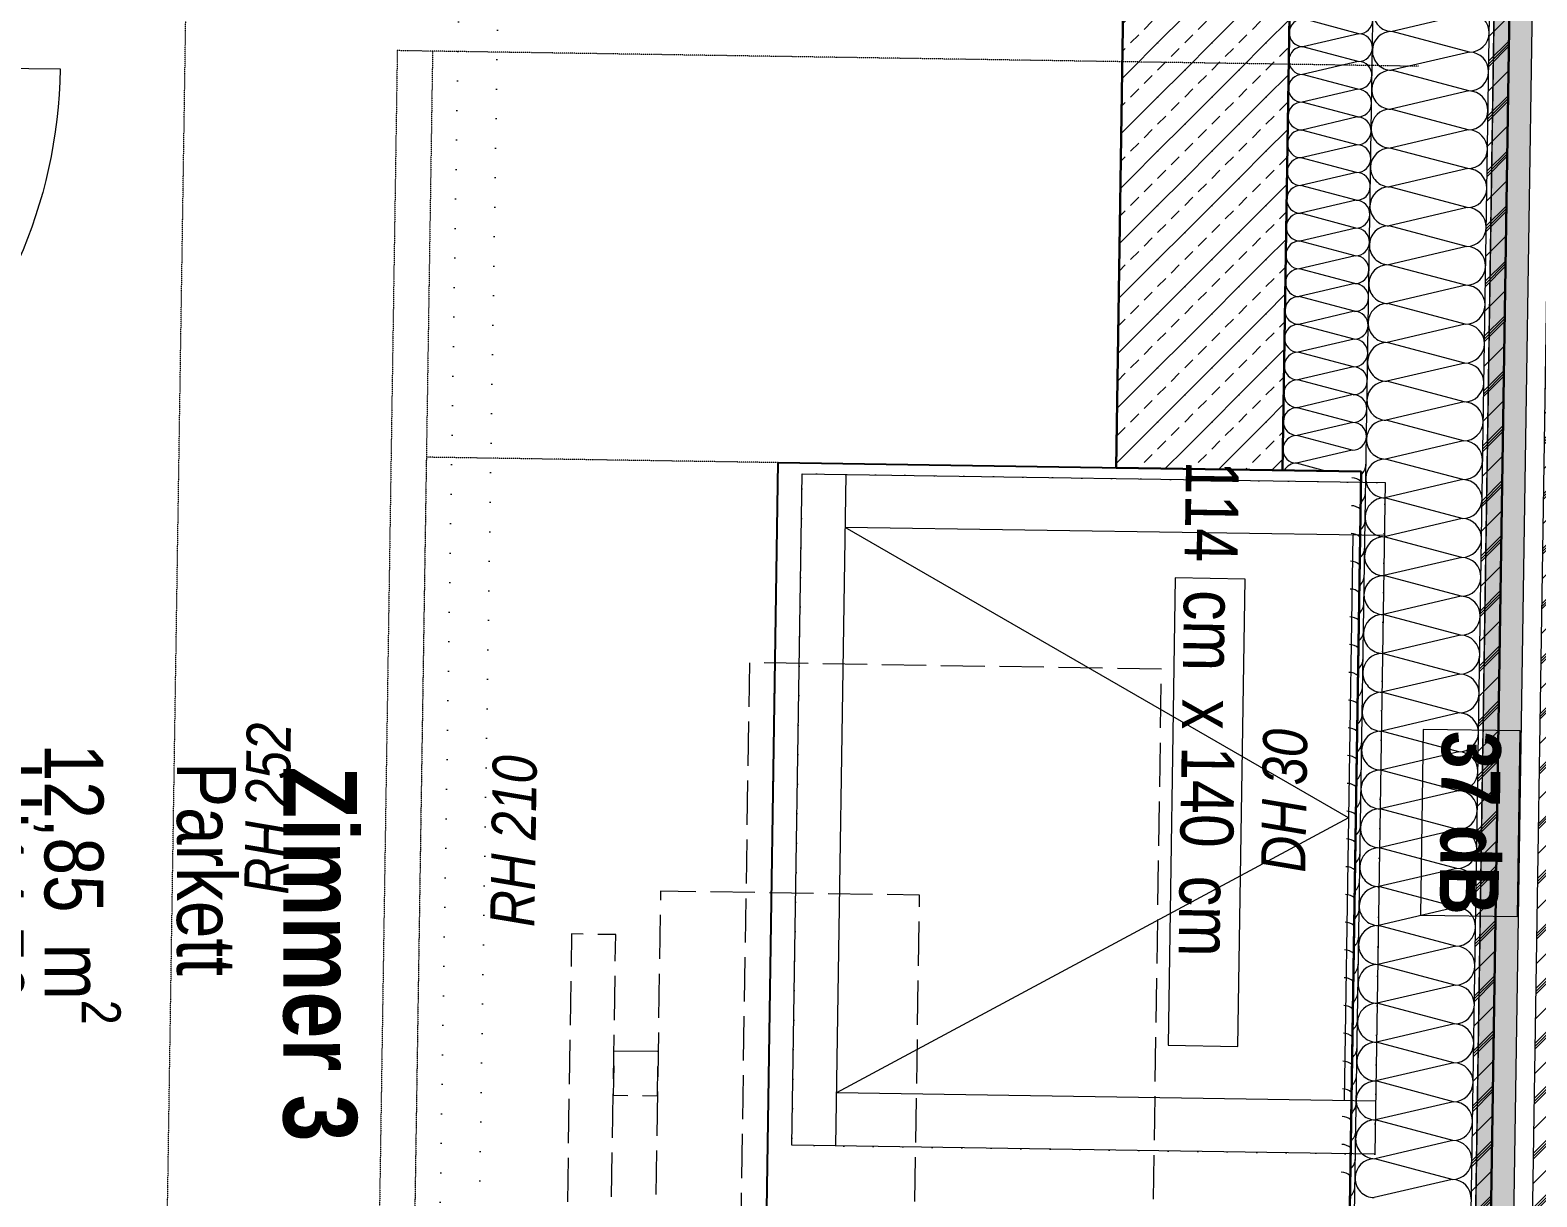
# Model space of a CAD drawing. Header units: metres. Extents: x -19025 to 34897, y -14024 to 26069.
# Drawn here: x -3271 to -712, y 5740 to 7720 of the extents above; entities that cross this region are included whole.
import ezdxf
from ezdxf.enums import TextEntityAlignment as Align

# ---------------------------------------------------------------- set-up
doc = ezdxf.new("R2010")
doc.units = ezdxf.units.M
doc.header["$MEASUREMENT"] = 0
for name, pattern in [('Punktlinie weit', [0.05, 0, -0.05]), ('Strichlinie eng', [0.1, 0.075, -0.025]), ('Strichlinie mittel', [0.15, 0.1, -0.05])]:
    doc.linetypes.add(name, pattern=pattern)
for name, color, linetype in [('130 Wand Innen', 7, 'Continuous'), ('220 Bodenaufbau', 7, 'Continuous'), ('310 Dachkonstruktion massiv', 7, 'Continuous'), ('330 Dachdeckung', 7, 'Continuous'), ('510 Moeblierung', 7, 'Continuous'), ('810 Raumstempel', 7, 'Continuous'), ('930 Beschriftung Allgemein', 7, 'Continuous'), ('936 Beschriftung PP', 7, 'Continuous'), ('936 Beschriftung PP Schallschutz', 7, 'Continuous'), ('938 Beschriftung Statik', 7, 'Continuous')]:
    doc.layers.add(name, color=color, linetype=linetype)
doc.styles.add('ERSTELLTER_STIL_1', font='ARIALN.TTF')
doc.styles.add('ERSTELLTER_STIL_2', font='ARIALNB.TTF')
doc.styles.add('ERSTELLTER_STIL_6', font='ARIALNI.TTF')
pattern_1 = [(314.1212, (0, 0), (0.03589343, 0.03480893), [0.05, 0]), (44.1212, (0, 0), (-0.03480893, 0.03589343), [0.05, 0])]
pattern_2 = [(225, (-0.0023, 0.0023), (-0.04596194, 0.04596194), []), (225, (0, 0), (-0.04596194, 0.04596194), []), (225, (0.0023, -0.0023), (-0.04596194, 0.04596194), []), (225, (-0.068943, -0.02298), (-0.02298097, 0.02298097), [])]

# ---------------------------------------------------------------- blocks, each defined once
blk = doc.blocks.new('Decke_1_1', base_point=(-12.5417, 13.2338))
at = {"layer": '220 Bodenaufbau', "color": 7, "linetype": 'Continuous', "lineweight": 13, "flags": 128}
blk.add_lwpolyline([(-12.482, 21.772), (-12.74, 17.1693), (-10.4444, 17.0406), (-10.6591, 13.2049), (-12.5417, 13.2338), (-12.638, 6.9481), (-12.5214, 6.9463), (-12.5836, 2.8868), (-8.4848, 2.8239), (-8.5307, -0.1696), (-2.6045, -0.1696), (-2.5423, 3.8838), (-1.8278, 3.873), (-1.7618, 8.1713), (-2.5953, 8.1841), (-2.4657, 16.6303), (-2.3698, 16.6251), (-2.1874, 19.881)], dxfattribs=at)
blk = doc.blocks.new('Büroarbeitsplatz 27[45]_1', base_point=(-3.1219, 9.5391))
at = {"layer": '510 Moeblierung', "color": 253, "linetype": 'Strichlinie eng', "lineweight": 9, "true_color": 0x9f9f9f, "flags": 128}
for points in [[(-3.1219, 9.5391), (-3.1005, 10.9389), (-3.8004, 10.9497), (-3.8219, 9.5498)], [(-3.5209, 9.9353), (-3.5114, 10.5552), (-3.9513, 10.5619), (-3.9609, 9.942)], [(-4.1097, 10.0193), (-4.0347, 10.0182), (-4.0275, 10.4881), (-4.1025, 10.4893)], [(-3.9555, 10.2895), (-4.0305, 10.2906), (-4.0317, 10.2156), (-3.9567, 10.2145)]]:
    blk.add_lwpolyline(points, close=True, dxfattribs=at)
blk = doc.blocks.new('Zimmer 3_029_31_1', base_point=(-4.8166, 10.4906))
at = {"layer": '810 Raumstempel', "color": 7, "lineweight": 13, "char_height": 0.1, "attachment_point": 1, "rotation": 270, "style": 'ERSTELLTER_STIL_1'}
for s, insert in [('\\A1;{\\pql;\\pt0,0.05;\\fArial Narrow|b0|i0|c0|p0;\\W1.000000;12,85\\fArial Narrow|b0|i0|c0|p0;\\W1.000000;\\A1{\\H.66x;\\S^  ;}\\fArial Narrow|b0|i0|c0|p0;\\W1.000000; m\\fArial Narrow|b0|i0|c0|p0;\\W1.000000;\\A1{\\H.66x;\\S2^  ;}}', (-4.8681, 10.8123)), ('\\A1;{\\pql;\\pt0,0.05;\\fArial Narrow|b0|i0|c0|p0;\\W1.000000;14,56\\fArial Narrow|b0|i0|c0|p0;\\W1.000000;\\A1{\\H.66x;\\S^  ;}\\fArial Narrow|b0|i0|c0|p0;\\W1.000000; m\\fArial Narrow|b0|i0|c0|p0;\\W1.000000;\\A1{\\H.66x;\\S^  ;}}', (-5.0328, 10.6643))]:
    blk.add_mtext(s, dxfattribs=dict(at, insert=insert))
at = {"layer": '810 Raumstempel', "color": 7, "lineweight": 13}
for tag, height, style, p in [('DUMMY_892', 0.1, 'ERSTELLTER_STIL_1', (-4.8372, 10.8123)), ('DUMMY_891', 0.1, 'ERSTELLTER_STIL_1', (-4.6725, 10.8123)), ('perimeterCode', 0.1, 'ERSTELLTER_STIL_1', (-5.0019, 10.781)), ('stFloorCovering', 0.1, 'ERSTELLTER_STIL_1', (-4.6725, 10.781)), ('ROOM_NAME', 0.125, 'ERSTELLTER_STIL_2', (-4.4666, 10.7736)), ('DUMMY_890', 0.125, 'ERSTELLTER_STIL_2', (-4.4666, 10.1689))]:
    blk.add_attdef(tag, text='', height=height, rotation=270, dxfattribs=dict(at, style=style)).set_placement(p, align=Align.TOP_LEFT)
blk = doc.blocks.new('Wand_47_1', base_point=(-2.4462, 17.9045))
at = {"layer": '130 Wand Innen', "linetype": 'Continuous', "lineweight": 13, "true_color": 0xa7a7a7}
h = blk.add_hatch(dxfattribs=at)
h.set_pattern_fill('GIPSKARTONWAND_0001', color=253, style=0, pattern_type=2)
h.set_pattern_definition([(314.1214, (0, 0), (0.03589331, 0.03480906), [0.05, 0]), (44.1214, (0, 0), (-0.03480906, 0.03589331), [0.05, 0])])
h.paths.add_polyline_path([(-2.4638, 16.7559), (-2.5934, 8.3041), (-2.5285, 8.3031), (-2.3988, 16.7549)])
at = {"layer": '130 Wand Innen', "color": 7, "linetype": 'Continuous', "lineweight": 13, "flags": 128}
for points in [[(-2.4638, 16.7559), (-2.5934, 8.3041)], [(-2.5285, 8.3031), (-2.3988, 16.7549)]]:
    blk.add_lwpolyline(points, dxfattribs=at)
blk = doc.blocks.new('Zargentür 1-Fl 27_17')
at = {"layer": '130 Wand Innen', "color": 7, "linetype": 'Continuous', "lineweight": 13}
for p, q in [((0.42, 0.015), (0.42, 0.855)), ((-0.42, 0.01), (-0.49, 0.01)), ((-0.49, 0.01), (-0.49, 0)), ((-0.49, 0), (-0.44, 0)), ((-0.44, 0), (-0.44, -0.105)), ((-0.44, 0), (-0.44, -0.105)), ((-0.44, 0), (-0.44, -0.105)), ((-0.42, 0.015), (-0.42, -0.025)), ((0.42, 0.015), (-0.42, 0.015)), ((-0.42, -0.025), (-0.42, 0.01)), ((0.42, -0.025), (0.42, 0.015)), ((0.42, -0.025), (0.42, 0.01)), ((0.42, 0.01), (0.49, 0.01)), ((0.49, 0), (0.44, 0)), ((0.44, 0), (0.44, -0.105)), ((0.44, 0), (0.44, -0.105)), ((0.44, 0), (0.44, -0.105)), ((0.49, 0.01), (0.49, 0)), ((-0.4, -0.025), (-0.42, -0.025)), ((-0.42, -0.025), (0.42, -0.025)), ((-0.4, -0.105), (-0.4, -0.025)), ((0.4, -0.105), (0.4, -0.025)), ((0.4, -0.025), (0.42, -0.025)), ((-0.44, -0.105), (-0.49, -0.105)), ((-0.49, -0.105), (-0.49, -0.115)), ((-0.49, -0.115), (-0.42, -0.115)), ((-0.42, -0.115), (-0.42, -0.105)), ((-0.42, -0.105), (-0.4, -0.105)), ((0.42, -0.105), (0.4, -0.105)), ((0.42, -0.115), (0.42, -0.105)), ((0.49, -0.115), (0.42, -0.115)), ((0.44, -0.105), (0.49, -0.105)), ((0.49, -0.105), (0.49, -0.115))]:
    blk.add_line(p, q, dxfattribs=at)
blk.add_arc((0.42, 0.015), 0.84, 90, 180, dxfattribs=at)
blk = doc.blocks.new('T Marker 21_19')
at = {"layer": '130 Wand Innen', "color": 7, "linetype": 'Continuous', "lineweight": 13}
blk.add_line((0, 0.35), (0, -0.255), dxfattribs=at)
at = {"layer": '130 Wand Innen', "color": 7, "lineweight": 13, "style": 'ERSTELLTER_STIL_1'}
for tag, p in [('gs_width_select_pref_50_0', (-0.0029, 0.123)), ('gs_width_select_pref_50_1', (0.13, 0.123))]:
    blk.add_attdef(tag, text='', height=0.075, rotation=90, dxfattribs=at).set_placement(p, align=Align.BOTTOM_LEFT)
blk = doc.blocks.new('Zargentür 1-Fl 27_18')
at = {"layer": '130 Wand Innen', "color": 7, "linetype": 'Continuous', "lineweight": 13}
for p, q in [((0.42, 0.015), (0.42, 0.855)), ((-0.42, 0.01), (-0.49, 0.01)), ((-0.49, 0.01), (-0.49, 0)), ((-0.49, 0), (-0.44, 0)), ((-0.44, 0), (-0.44, -0.105)), ((-0.44, -0.105), (-0.44, 0)), ((-0.44, -0.105), (-0.44, 0)), ((-0.42, 0.015), (-0.42, -0.025)), ((0.42, 0.015), (-0.42, 0.015)), ((-0.42, -0.025), (-0.42, 0.01)), ((0.42, -0.025), (0.42, 0.015)), ((0.42, -0.025), (0.42, 0.01)), ((0.42, 0.01), (0.49, 0.01)), ((0.49, 0), (0.44, 0)), ((0.44, 0), (0.44, -0.105)), ((0.44, -0.105), (0.44, 0)), ((0.44, -0.105), (0.44, 0)), ((0.49, 0.01), (0.49, 0)), ((-0.4, -0.025), (-0.42, -0.025)), ((-0.42, -0.025), (0.42, -0.025)), ((-0.4, -0.105), (-0.4, -0.025)), ((0.4, -0.105), (0.4, -0.025)), ((0.4, -0.025), (0.42, -0.025)), ((-0.44, -0.105), (-0.49, -0.105)), ((-0.49, -0.105), (-0.49, -0.115)), ((-0.49, -0.115), (-0.42, -0.115)), ((-0.42, -0.115), (-0.42, -0.105)), ((-0.42, -0.105), (-0.4, -0.105)), ((0.42, -0.105), (0.4, -0.105)), ((0.42, -0.115), (0.42, -0.105)), ((0.49, -0.115), (0.42, -0.115)), ((0.44, -0.105), (0.49, -0.105)), ((0.49, -0.105), (0.49, -0.115))]:
    blk.add_line(p, q, dxfattribs=at)
blk.add_arc((0.42, 0.015), 0.84, 90, 180, dxfattribs=at)
blk = doc.blocks.new('T Marker 21_21')
at = {"layer": '130 Wand Innen', "color": 7, "linetype": 'Continuous', "lineweight": 13}
blk.add_line((0, 0.35), (0, -0.255), dxfattribs=at)
at = {"layer": '130 Wand Innen', "color": 7, "lineweight": 13, "style": 'ERSTELLTER_STIL_1'}
for tag, p in [('gs_width_select_pref_50_0', (-0.0029, 0.123)), ('gs_width_select_pref_50_1', (0.13, 0.123))]:
    blk.add_attdef(tag, text='', height=0.075, rotation=90, dxfattribs=at).set_placement(p, align=Align.BOTTOM_LEFT)
blk = doc.blocks.new('Wand_137_1', base_point=(-5.7796, 14.9763))
at = {"layer": '130 Wand Innen', "linetype": 'Continuous', "lineweight": 13, "true_color": 0xa7a7a7}
h = blk.add_hatch(dxfattribs=at)
h.set_pattern_fill('GIPSKARTONWAND_0001', color=253, style=0, pattern_type=2)
h.set_pattern_definition(pattern_1)
h.paths.add_polyline_path([(-5.8856, 14.9171), (-5.8872, 14.8097), (-5.7822, 14.8081), (-5.7806, 14.9113)])
h = blk.add_hatch(dxfattribs=at)
h.set_pattern_fill('GIPSKARTONWAND_0001', color=253, style=0, pattern_type=2)
h.set_pattern_definition(pattern_1)
h.paths.add_polyline_path([(-5.9304, 11.9922), (-5.8254, 11.9906), (-5.7957, 13.9282), (-5.9007, 13.9298)])
h = blk.add_hatch(dxfattribs=at)
h.set_pattern_fill('GIPSKARTONWAND_0001', color=253, style=0, pattern_type=2)
h.set_pattern_definition(pattern_1)
h.paths.add_polyline_path([(-5.9487, 10.8003), (-5.8437, 10.7987), (-5.8389, 11.1107), (-5.9439, 11.1124)])
at = {"layer": '130 Wand Innen', "color": 7, "linetype": 'Continuous', "lineweight": 13}
for p, q in [((-5.8872, 14.8097), (-5.7822, 14.8081)), ((-5.9007, 13.9298), (-5.7957, 13.9282)), ((-5.8254, 11.9906), (-5.9304, 11.9922)), ((-5.8389, 11.1107), (-5.9439, 11.1124))]:
    blk.add_line(p, q, dxfattribs=at)
at = {"layer": '130 Wand Innen', "color": 7, "linetype": 'Continuous', "lineweight": 13, "flags": 128}
for points in [[(-5.8856, 14.9171), (-5.8872, 14.8097)], [(-5.7822, 14.8081), (-5.7806, 14.9113)], [(-5.9007, 13.9298), (-5.9304, 11.9922)], [(-5.8254, 11.9906), (-5.7957, 13.9282)], [(-5.9439, 11.1124), (-5.9487, 10.8003)], [(-5.8437, 10.7987), (-5.8389, 11.1107)], [(-5.9487, 10.8003), (-5.8437, 10.7987)]]:
    blk.add_lwpolyline(points, dxfattribs=at)
at = {"layer": '130 Wand Innen', "color": 7, "linetype": 'Continuous', "lineweight": 13, "xscale": -1, "rotation": 269.1212168320581}
for name, p in [('Zargentür 1-Fl 27_18', (-5.789, 14.3681)), ('Zargentür 1-Fl 27_17', (-5.8322, 11.5507))]:
    blk.add_blockref(name, p, dxfattribs=at)
at = {"layer": '130 Wand Innen', "color": 7, "lineweight": 13}
ref = blk.add_blockref('T Marker 21_21', (-5.789, 14.3681), dxfattribs=dict(at, rotation=269.1212168320581))
ref.add_attrib('gs_width_select_pref_50', 'DL80', dxfattribs={"color": 7, "lineweight": 13, "height": 0.075, "rotation": 359.1212, "style": 'ERSTELLTER_STIL_1'}).set_placement((-5.6889, 14.3925), align=Align.BOTTOM_LEFT)
ref.add_attrib('gs_width_select_pref_50_1', 'DL210', dxfattribs={"color": 7, "lineweight": 13, "height": 0.075, "rotation": 359.1212, "style": 'ERSTELLTER_STIL_1'}).set_placement((-5.691, 14.2596), align=Align.BOTTOM_LEFT)
ref = blk.add_blockref('T Marker 21_19', (-5.8322, 11.5507), dxfattribs=dict(at, rotation=269.1212168320581))
ref.add_attrib('gs_width_select_pref_50', 'DL80', dxfattribs={"color": 7, "lineweight": 13, "height": 0.075, "rotation": 359.1212, "style": 'ERSTELLTER_STIL_1'}).set_placement((-5.7322, 11.5751), align=Align.BOTTOM_LEFT)
ref.add_attrib('gs_width_select_pref_50_1', 'DL210', dxfattribs={"color": 7, "lineweight": 13, "height": 0.075, "rotation": 359.1212, "style": 'ERSTELLTER_STIL_1'}).set_placement((-5.7342, 11.4421), align=Align.BOTTOM_LEFT)
blk = doc.blocks.new('*X581')
at = {"layer": '310 Dachkonstruktion massiv', "color": 7, "linetype": 'Continuous', "lineweight": 13}
for p, q in [((-2.5766, 12.0523), (-2.7091, 12.0214)), ((-2.5776, 11.9863), (-2.7091, 12.0214)), ((-2.5776, 11.9863), (-2.7101, 11.9554)), ((-2.5787, 11.9203), (-2.7101, 11.9554)), ((-2.5787, 11.9203), (-2.7111, 11.8894)), ((-2.5797, 11.8544), (-2.7111, 11.8894)), ((-2.5797, 11.8544), (-2.7122, 11.8234)), ((-2.5807, 11.7884), (-2.7122, 11.8234)), ((-2.5807, 11.7884), (-2.7132, 11.7574)), ((-2.5817, 11.7224), (-2.7132, 11.7574)), ((-2.5817, 11.7224), (-2.7142, 11.6914)), ((-2.5827, 11.6564), (-2.7142, 11.6914)), ((-2.5827, 11.6564), (-2.7152, 11.6254)), ((-2.5837, 11.5904), (-2.7152, 11.6254)), ((-2.5837, 11.5904), (-2.7162, 11.5594)), ((-2.5847, 11.5244), (-2.7162, 11.5594)), ((-2.5847, 11.5244), (-2.7172, 11.4934)), ((-2.5857, 11.4584), (-2.7172, 11.4934)), ((-2.5857, 11.4584), (-2.7182, 11.4275)), ((-2.5868, 11.3924), (-2.7182, 11.4275)), ((-2.5868, 11.3924), (-2.7192, 11.3615)), ((-2.5878, 11.3264), (-2.7192, 11.3615)), ((-2.5878, 11.3264), (-2.7203, 11.2955)), ((-2.5888, 11.2605), (-2.7203, 11.2955)), ((-2.5888, 11.2605), (-2.7213, 11.2295)), ((-2.5898, 11.1945), (-2.7213, 11.2295)), ((-2.5898, 11.1945), (-2.7223, 11.1635)), ((-2.5908, 11.1285), (-2.7223, 11.1635)), ((-2.5908, 11.1285), (-2.7233, 11.0975)), ((-2.5918, 11.0625), (-2.7233, 11.0975)), ((-2.5918, 11.0625), (-2.7243, 11.0315)), ((-2.5928, 10.9965), (-2.7243, 11.0315)), ((-2.5928, 10.9965), (-2.7253, 10.9655)), ((-2.5938, 10.9305), (-2.7253, 10.9655)), ((-2.5938, 10.9305), (-2.7263, 10.8995)), ((-2.5949, 10.8645), (-2.7263, 10.8995)), ((-2.5949, 10.8645), (-2.7273, 10.8336)), ((-2.5959, 10.7985), (-2.7273, 10.8336)), ((-2.5959, 10.7985), (-2.7284, 10.7676)), ((-2.5969, 10.7325), (-2.7284, 10.7676)), ((-2.5969, 10.7325), (-2.7294, 10.7016)), ((-2.5979, 10.6666), (-2.7294, 10.7016)), ((-2.5979, 10.6666), (-2.7304, 10.6356)), ((-2.5989, 10.6006), (-2.7304, 10.6356)), ((-2.5989, 10.6006), (-2.7314, 10.5696)), ((-2.5999, 10.5346), (-2.7314, 10.5696)), ((-2.5999, 10.5346), (-2.7324, 10.5036)), ((-2.6009, 10.4686), (-2.7324, 10.5036)), ((-2.6009, 10.4686), (-2.7334, 10.4376)), ((-2.6019, 10.4026), (-2.7334, 10.4376)), ((-2.6019, 10.4026), (-2.7344, 10.3716)), ((-2.603, 10.3366), (-2.7344, 10.3716)), ((-2.603, 10.3366), (-2.7354, 10.3056)), ((-2.604, 10.2706), (-2.7354, 10.3056)), ((-2.604, 10.2706), (-2.7364, 10.2397)), ((-2.605, 10.2046), (-2.7364, 10.2397)), ((-2.605, 10.2046), (-2.7375, 10.1737)), ((-2.606, 10.1386), (-2.7375, 10.1737)), ((-2.606, 10.1386), (-2.7385, 10.1077)), ((-2.607, 10.0727), (-2.7385, 10.1077)), ((-2.607, 10.0727), (-2.7395, 10.0417))]:
    blk.add_line(p, q, dxfattribs=at)
for centre, start, end in [((-2.7086, 12.0543), 179.1212, 269.1212), ((-2.5771, 12.0193), 359.1212, 89.1212), ((-2.7096, 11.9884), 89.1212, 179.1212), ((-2.5771, 12.0193), 269.1212, 359.1212), ((-2.7096, 11.9884), 179.1212, 269.1212), ((-2.5782, 11.9533), 359.1212, 89.1212), ((-2.7106, 11.9224), 89.1212, 179.1212), ((-2.5782, 11.9533), 269.1212, 359.1212), ((-2.7106, 11.9224), 179.1212, 269.1212), ((-2.5792, 11.8874), 359.1212, 89.1212), ((-2.7116, 11.8564), 89.1212, 179.1212), ((-2.5792, 11.8874), 269.1212, 359.1212), ((-2.7116, 11.8564), 179.1212, 269.1212), ((-2.5802, 11.8214), 359.1212, 89.1212), ((-2.7127, 11.7904), 89.1212, 179.1212), ((-2.5802, 11.8214), 269.1212, 359.1212), ((-2.7127, 11.7904), 179.1212, 269.1212), ((-2.5812, 11.7554), 359.1212, 89.1212), ((-2.7137, 11.7244), 89.1212, 179.1212), ((-2.5812, 11.7554), 269.1212, 359.1212), ((-2.7137, 11.7244), 179.1212, 269.1212), ((-2.5822, 11.6894), 359.1212, 89.1212), ((-2.7147, 11.6584), 89.1212, 179.1212), ((-2.5822, 11.6894), 269.1212, 359.1212), ((-2.7147, 11.6584), 179.1212, 269.1212), ((-2.5832, 11.6234), 359.1212, 89.1212), ((-2.7157, 11.5924), 89.1212, 179.1212), ((-2.5832, 11.6234), 269.1212, 359.1212), ((-2.7157, 11.5924), 179.1212, 269.1212), ((-2.5842, 11.5574), 359.1212, 89.1212), ((-2.7167, 11.5264), 89.1212, 179.1212), ((-2.5842, 11.5574), 269.1212, 359.1212), ((-2.7167, 11.5264), 179.1212, 269.1212), ((-2.5852, 11.4914), 359.1212, 89.1212), ((-2.7177, 11.4604), 89.1212, 179.1212), ((-2.5852, 11.4914), 269.1212, 359.1212), ((-2.7177, 11.4604), 179.1212, 269.1212), ((-2.5863, 11.4254), 359.1212, 89.1212), ((-2.7187, 11.3945), 89.1212, 179.1212), ((-2.5863, 11.4254), 269.1212, 359.1212), ((-2.7187, 11.3945), 179.1212, 269.1212), ((-2.5873, 11.3594), 359.1212, 89.1212), ((-2.7197, 11.3285), 89.1212, 179.1212), ((-2.5873, 11.3594), 269.1212, 359.1212), ((-2.7197, 11.3285), 179.1212, 269.1212), ((-2.5883, 11.2935), 359.1212, 89.1212), ((-2.7208, 11.2625), 89.1212, 179.1212), ((-2.5883, 11.2935), 269.1212, 359.1212), ((-2.7208, 11.2625), 179.1212, 269.1212), ((-2.5893, 11.2275), 359.1212, 89.1212), ((-2.7218, 11.1965), 89.1212, 179.1212), ((-2.5893, 11.2275), 269.1212, 359.1212), ((-2.7218, 11.1965), 179.1212, 269.1212), ((-2.5903, 11.1615), 359.1212, 89.1212), ((-2.7228, 11.1305), 89.1212, 179.1212), ((-2.5903, 11.1615), 269.1212, 359.1212), ((-2.7228, 11.1305), 179.1212, 269.1212), ((-2.5913, 11.0955), 359.1212, 89.1212), ((-2.7238, 11.0645), 89.1212, 179.1212), ((-2.5913, 11.0955), 269.1212, 359.1212), ((-2.7238, 11.0645), 179.1212, 269.1212), ((-2.5923, 11.0295), 359.1212, 89.1212), ((-2.7248, 10.9985), 89.1212, 179.1212), ((-2.5923, 11.0295), 269.1212, 359.1212), ((-2.7248, 10.9985), 179.1212, 269.1212), ((-2.5933, 10.9635), 359.1212, 89.1212), ((-2.7258, 10.9325), 89.1212, 179.1212), ((-2.5933, 10.9635), 269.1212, 359.1212), ((-2.7258, 10.9325), 179.1212, 269.1212), ((-2.5943, 10.8975), 359.1212, 89.1212), ((-2.7268, 10.8665), 89.1212, 179.1212), ((-2.5943, 10.8975), 269.1212, 359.1212), ((-2.7268, 10.8665), 179.1212, 269.1212), ((-2.5954, 10.8315), 359.1212, 89.1212), ((-2.7278, 10.8006), 89.1212, 179.1212), ((-2.5954, 10.8315), 269.1212, 359.1212), ((-2.7278, 10.8006), 179.1212, 269.1212), ((-2.5964, 10.7655), 359.1212, 89.1212), ((-2.7289, 10.7346), 89.1212, 179.1212), ((-2.5964, 10.7655), 269.1212, 359.1212), ((-2.7289, 10.7346), 179.1212, 269.1212), ((-2.5974, 10.6996), 359.1212, 89.1212), ((-2.7299, 10.6686), 89.1212, 179.1212), ((-2.5974, 10.6996), 269.1212, 359.1212), ((-2.7299, 10.6686), 179.1212, 269.1212), ((-2.5984, 10.6336), 359.1212, 89.1212), ((-2.7309, 10.6026), 89.1212, 179.1212), ((-2.5984, 10.6336), 269.1212, 359.1212), ((-2.7309, 10.6026), 179.1212, 269.1212), ((-2.5994, 10.5676), 359.1212, 89.1212), ((-2.7319, 10.5366), 89.1212, 179.1212), ((-2.5994, 10.5676), 269.1212, 359.1212), ((-2.7319, 10.5366), 179.1212, 269.1212), ((-2.6004, 10.5016), 359.1212, 89.1212), ((-2.7329, 10.4706), 89.1212, 179.1212), ((-2.6004, 10.5016), 269.1212, 359.1212), ((-2.7329, 10.4706), 179.1212, 269.1212), ((-2.6014, 10.4356), 359.1212, 89.1212), ((-2.7339, 10.4046), 89.1212, 179.1212), ((-2.6014, 10.4356), 269.1212, 359.1212), ((-2.7339, 10.4046), 179.1212, 269.1212), ((-2.6024, 10.3696), 359.1212, 89.1212), ((-2.7349, 10.3386), 89.1212, 179.1212), ((-2.6024, 10.3696), 269.1212, 359.1212), ((-2.7349, 10.3386), 179.1212, 269.1212), ((-2.6035, 10.3036), 359.1212, 89.1212), ((-2.7359, 10.2726), 89.1212, 179.1212), ((-2.6035, 10.3036), 269.1212, 359.1212), ((-2.7359, 10.2726), 179.1212, 269.1212), ((-2.6045, 10.2376), 359.1212, 89.1212), ((-2.737, 10.2067), 89.1212, 179.1212), ((-2.6045, 10.2376), 269.1212, 359.1212), ((-2.737, 10.2067), 179.1212, 269.1212), ((-2.6055, 10.1716), 359.1212, 89.1212), ((-2.738, 10.1407), 89.1212, 179.1212), ((-2.6055, 10.1716), 269.1212, 359.1212), ((-2.738, 10.1407), 179.1212, 269.1212), ((-2.6065, 10.1057), 359.1212, 89.1212), ((-2.739, 10.0747), 89.1212, 179.1212), ((-2.6065, 10.1057), 269.1212, 359.1212), ((-2.739, 10.0747), 179.1212, 269.1212), ((-2.6075, 10.0397), 359.1212, 89.1212)]:
    blk.add_arc(centre, 0.033, start, end, dxfattribs=at)
blk = doc.blocks.new('*X582')
at = {"layer": '310 Dachkonstruktion massiv', "color": 7, "linetype": 'Continuous', "lineweight": 13}
for p, q in [((-2.7658, 12.0175), (-2.8597, 12.0425)), ((-2.7658, 12.0175), (-2.8604, 11.9954)), ((-2.7665, 11.9704), (-2.8604, 11.9954)), ((-2.7665, 11.9704), (-2.8611, 11.9483)), ((-2.7672, 11.9232), (-2.8611, 11.9483)), ((-2.7672, 11.9232), (-2.8618, 11.9011)), ((-2.7679, 11.8761), (-2.8618, 11.9011)), ((-2.7679, 11.8761), (-2.8626, 11.854)), ((-2.7686, 11.829), (-2.8626, 11.854)), ((-2.7686, 11.829), (-2.8633, 11.8068)), ((-2.7694, 11.7818), (-2.8633, 11.8068)), ((-2.7694, 11.7818), (-2.864, 11.7597)), ((-2.7701, 11.7347), (-2.864, 11.7597)), ((-2.7701, 11.7347), (-2.8647, 11.7126)), ((-2.7708, 11.6876), (-2.8647, 11.7126)), ((-2.7708, 11.6876), (-2.8654, 11.6654)), ((-2.7715, 11.6404), (-2.8654, 11.6654)), ((-2.7715, 11.6404), (-2.8662, 11.6183)), ((-2.7723, 11.5933), (-2.8662, 11.6183)), ((-2.7723, 11.5933), (-2.8669, 11.5712)), ((-2.773, 11.5462), (-2.8669, 11.5712)), ((-2.773, 11.5462), (-2.8676, 11.524)), ((-2.7737, 11.499), (-2.8676, 11.524)), ((-2.7737, 11.499), (-2.8683, 11.4769)), ((-2.7744, 11.4519), (-2.8683, 11.4769)), ((-2.7744, 11.4519), (-2.8691, 11.4298)), ((-2.7752, 11.4048), (-2.8691, 11.4298)), ((-2.7752, 11.4048), (-2.8698, 11.3826)), ((-2.7759, 11.3576), (-2.8698, 11.3826)), ((-2.7759, 11.3576), (-2.8705, 11.3355)), ((-2.7766, 11.3105), (-2.8705, 11.3355)), ((-2.7766, 11.3105), (-2.8712, 11.2884)), ((-2.8215, 11.2751), (-2.8712, 11.2884))]:
    blk.add_line(p, q, dxfattribs=at)
for centre, start, end in [((-2.86, 12.019), 89.1212, 179.1212), ((-2.7654, 12.0411), 269.1212, 359.1212), ((-2.86, 12.019), 179.1212, 269.1212), ((-2.7661, 11.9939), 359.1212, 89.1212), ((-2.8607, 11.9718), 89.1212, 179.1212), ((-2.7661, 11.9939), 269.1212, 359.1212), ((-2.8607, 11.9718), 179.1212, 269.1212), ((-2.7668, 11.9468), 359.1212, 89.1212), ((-2.8615, 11.9247), 89.1212, 179.1212), ((-2.8615, 11.9247), 179.1212, 269.1212), ((-2.7668, 11.9468), 269.1212, 359.1212), ((-2.8622, 11.8775), 89.1212, 179.1212), ((-2.7676, 11.8997), 269.1212, 359.1212), ((-2.7676, 11.8997), 359.1212, 89.1212), ((-2.8622, 11.8775), 179.1212, 269.1212), ((-2.7683, 11.8525), 359.1212, 89.1212), ((-2.8629, 11.8304), 89.1212, 179.1212), ((-2.7683, 11.8525), 269.1212, 359.1212), ((-2.8629, 11.8304), 179.1212, 269.1212), ((-2.769, 11.8054), 359.1212, 89.1212), ((-2.8636, 11.7833), 89.1212, 179.1212), ((-2.769, 11.8054), 269.1212, 359.1212), ((-2.8636, 11.7833), 179.1212, 269.1212), ((-2.7697, 11.7583), 359.1212, 89.1212), ((-2.8644, 11.7361), 89.1212, 179.1212), ((-2.7697, 11.7583), 269.1212, 359.1212), ((-2.8644, 11.7361), 179.1212, 269.1212), ((-2.7705, 11.7111), 359.1212, 89.1212), ((-2.8651, 11.689), 89.1212, 179.1212), ((-2.7705, 11.7111), 269.1212, 359.1212), ((-2.8651, 11.689), 179.1212, 269.1212), ((-2.7712, 11.664), 359.1212, 89.1212), ((-2.8658, 11.6419), 89.1212, 179.1212), ((-2.8658, 11.6419), 179.1212, 269.1212), ((-2.7712, 11.664), 269.1212, 359.1212), ((-2.8665, 11.5947), 89.1212, 179.1212), ((-2.7719, 11.6169), 269.1212, 359.1212), ((-2.7719, 11.6169), 359.1212, 89.1212), ((-2.8665, 11.5947), 179.1212, 269.1212), ((-2.7726, 11.5697), 359.1212, 89.1212), ((-2.8673, 11.5476), 89.1212, 179.1212), ((-2.7726, 11.5697), 269.1212, 359.1212), ((-2.8673, 11.5476), 179.1212, 269.1212), ((-2.7733, 11.5226), 359.1212, 89.1212), ((-2.868, 11.5005), 89.1212, 179.1212), ((-2.7733, 11.5226), 269.1212, 359.1212), ((-2.868, 11.5005), 179.1212, 269.1212), ((-2.7741, 11.4755), 359.1212, 89.1212), ((-2.8687, 11.4533), 89.1212, 179.1212), ((-2.7741, 11.4755), 269.1212, 359.1212), ((-2.8687, 11.4533), 179.1212, 269.1212), ((-2.7748, 11.4283), 359.1212, 89.1212), ((-2.8694, 11.4062), 89.1212, 179.1212), ((-2.7748, 11.4283), 269.1212, 359.1212), ((-2.8694, 11.4062), 179.1212, 269.1212), ((-2.7755, 11.3812), 359.1212, 89.1212), ((-2.8701, 11.3591), 89.1212, 179.1212), ((-2.7755, 11.3812), 269.1212, 359.1212), ((-2.8709, 11.3119), 89.1212, 179.1212), ((-2.8701, 11.3591), 179.1212, 269.1212), ((-2.7762, 11.3341), 359.1212, 89.1212), ((-2.8709, 11.3119), 179.1212, 269.1212), ((-2.7762, 11.3341), 269.1212, 359.1212), ((-2.8716, 11.2648), 89.1212, 151.0801), ((-2.777, 11.2869), 310.0801, 359.1212), ((-2.7777, 11.2398), 48.1623, 89.1212), ((-2.7777, 11.2398), 310.0801, 359.1212), ((-2.7784, 11.1926), 48.1623, 89.1212), ((-2.7784, 11.1926), 310.0801, 359.1212), ((-2.7791, 11.1455), 48.1623, 89.1212), ((-2.7791, 11.1455), 310.0801, 359.1212), ((-2.7799, 11.0984), 48.1623, 89.1212), ((-2.7799, 11.0984), 310.0801, 359.1212), ((-2.7806, 11.0512), 48.1623, 89.1212), ((-2.7806, 11.0512), 310.0801, 359.1212), ((-2.7813, 11.0041), 48.1623, 89.1212), ((-2.7813, 11.0041), 310.0801, 359.1212), ((-2.782, 10.957), 48.1623, 89.1212), ((-2.782, 10.957), 310.0801, 359.1212), ((-2.7827, 10.9098), 48.1623, 89.1212), ((-2.7827, 10.9098), 310.0801, 359.1212), ((-2.7835, 10.8627), 48.1623, 89.1212), ((-2.7835, 10.8627), 310.0801, 359.1212), ((-2.7842, 10.8156), 48.1623, 89.1212), ((-2.7842, 10.8156), 310.0801, 359.1212), ((-2.7849, 10.7684), 48.1623, 89.1212), ((-2.7849, 10.7684), 310.0801, 359.1212), ((-2.7856, 10.7213), 48.1623, 89.1212), ((-2.7856, 10.7213), 310.0801, 359.1212), ((-2.7864, 10.6742), 48.1623, 89.1212), ((-2.7864, 10.6742), 310.0801, 359.1212), ((-2.7871, 10.627), 48.1623, 89.1212), ((-2.7871, 10.627), 310.0801, 359.1212), ((-2.7878, 10.5799), 48.1623, 89.1212), ((-2.7878, 10.5799), 310.0801, 359.1212), ((-2.7885, 10.5328), 48.1623, 89.1212), ((-2.7885, 10.5328), 310.0801, 359.1212), ((-2.7893, 10.4856), 48.1623, 89.1212), ((-2.7893, 10.4856), 310.0801, 359.1212), ((-2.79, 10.4385), 48.1623, 89.1212), ((-2.7907, 10.3914), 48.1623, 89.1212), ((-2.79, 10.4385), 310.0801, 359.1212), ((-2.7907, 10.3914), 310.0801, 359.1212), ((-2.7914, 10.3442), 48.1623, 89.1212), ((-2.7914, 10.3442), 310.0801, 359.1212), ((-2.7921, 10.2971), 48.1623, 89.1212), ((-2.7921, 10.2971), 310.0801, 359.1212), ((-2.7929, 10.2499), 48.1623, 89.1212), ((-2.7929, 10.2499), 310.0801, 359.1212), ((-2.7936, 10.2028), 48.1623, 89.1212), ((-2.7936, 10.2028), 310.0801, 359.1212), ((-2.7943, 10.1557), 48.1623, 89.1212), ((-2.7943, 10.1557), 310.0801, 359.1212), ((-2.795, 10.1085), 48.1623, 89.1212), ((-2.795, 10.1085), 310.0801, 359.1212), ((-2.7958, 10.0614), 48.1623, 89.1212), ((-2.7958, 10.0614), 310.0801, 359.1212)]:
    blk.add_arc(centre, 0.0236, start, end, dxfattribs=at)
blk = doc.blocks.new('Einfache Dachfensteröffnung_6')
at = {"layer": '310 Dachkonstruktion massiv', "color": 7, "linetype": 'Continuous', "lineweight": 25}
for p, q in [((1.211, 0.9899), (-1.211, 0.9899)), ((-1.211, 0.9899), (-1.211, 0)), ((1.211, 0), (1.211, 0.9899)), ((-1.211, 0), (1.211, 0))]:
    blk.add_line(p, q, dxfattribs=at)
blk = doc.blocks.new('Dachfläche_19_1', base_point=(-4.3565, 8.0111))
at = {"layer": '310 Dachkonstruktion massiv', "linetype": 'Continuous', "lineweight": 13, "true_color": 0xd2b48c}
h = blk.add_hatch(dxfattribs=at)
h.set_pattern_fill('VOLLHOLZ_SN21_0001', color=43, style=0, pattern_type=2)
h.set_pattern_definition(pattern_2)
h.paths.add_polyline_path([(-2.606, 7.9842), (-2.5721, 7.9837), (-2.4191, 17.9587), (-2.453, 17.9599)])
at = {"layer": '310 Dachkonstruktion massiv', "linetype": 'Continuous', "lineweight": 0, "true_color": 0x000000}
h = blk.add_hatch(dxfattribs=at)
h.set_pattern_fill('BETON__BEWEHRT_SN46_0001', color=18, style=0, pattern_type=2)
h.set_pattern_definition([(45, (0, 0), (-0.04596194, 0.04596194), [0.0195, -0.013]), (45, (-0.02298, 0.02298), (-0.04596194, 0.04596194), [0.065, 0])])
h.paths.add_polyline_path([(-2.8588, 13.6323), (-3.1417, 13.6367), (-3.1778, 11.2806), (-2.895, 11.2762)])
at = {"layer": '310 Dachkonstruktion massiv', "color": 255, "linetype": 'Punktlinie weit', "lineweight": 13, "flags": 128}
for points in [[(-3.075, 17.9821), (-4.2029, 18.0224), (-4.3565, 8.0111)], [(-3.2149, 8.8588), (-3.7887, 8.8676), (-3.7515, 11.2894), (-3.1778, 11.2806)]]:
    blk.add_lwpolyline(points, dxfattribs=at)
at = {"layer": '310 Dachkonstruktion massiv', "color": 7, "linetype": 'Continuous', "lineweight": 18, "flags": 128}
for points in [[(-2.804, 7.9873), (-2.6509, 17.967)], [(-2.606, 7.9842), (-2.453, 17.9599)], [(-2.5721, 7.9837), (-2.4191, 17.9587)]]:
    blk.add_lwpolyline(points, dxfattribs=at)
at = {"layer": '310 Dachkonstruktion massiv', "color": 7, "linetype": 'Continuous', "lineweight": 30, "flags": 128}
for points in [[(-3.1417, 13.6367), (-3.1778, 11.2806)], [(-2.895, 11.2762), (-2.8588, 13.6323)], [(-3.1778, 11.2806), (-2.7617, 11.2742), (-2.7989, 8.8524), (-3.2149, 8.8588)]]:
    blk.add_lwpolyline(points, dxfattribs=at)
at = {"layer": '310 Dachkonstruktion massiv', "color": 7, "linetype": 'Continuous', "lineweight": 13}
for name in ['*X582', '*X581']:
    blk.add_blockref(name, (0, 0), dxfattribs=at)
at = {"layer": '310 Dachkonstruktion massiv', "linetype": 'Continuous', "lineweight": 0, "xscale": -1, "rotation": 89.12119309730059}
blk.add_blockref('Einfache Dachfensteröffnung_6', (-2.7803, 10.0633), dxfattribs=at)
blk = doc.blocks.new('VELUX GPU_5')
at = {"layer": '330 Dachdeckung', "color": 7, "linetype": 'Continuous', "lineweight": 13}
for p, q in [((-0.57, 0.9157), (0.57, 0.9157)), ((-0.48, 0), (-0.48, 0.9157)), ((0, 0.053), (-0.48, 0.9157)), ((0, 0.053), (0.48, 0.9157)), ((0.48, 0), (0.48, 0.9157)), ((-0.48, 0.053), (0.48, 0.053))]:
    blk.add_line(p, q, dxfattribs=at)
at = {"layer": '330 Dachdeckung', "color": 7, "linetype": 'Continuous', "lineweight": 13, "flags": 128}
blk.add_lwpolyline([(-0.57, 0), (0.57, 0), (0.57, 0.9899), (-0.57, 0.9899)], close=True, dxfattribs=at)
blk = doc.blocks.new('Dachfläche_53_1', base_point=(-4.285, 8.3301))
at = {"layer": '330 Dachdeckung', "linetype": 'Continuous', "lineweight": 13, "true_color": 0xd2b48c}
h = blk.add_hatch(dxfattribs=at)
h.set_pattern_fill('VOLLHOLZ_SN21_0001', color=43, style=0, pattern_type=2)
h.set_pattern_definition(pattern_2)
h.paths.add_polyline_path([(-2.4965, 8.3027), (-2.4625, 8.3022), (-2.3145, 17.955), (-2.3484, 17.9562)])
at = {"layer": '330 Dachdeckung', "color": 255, "linetype": 'Punktlinie weit', "lineweight": 13, "flags": 128}
blk.add_lwpolyline([(-2.4191, 17.9587), (-4.1364, 18.02), (-4.285, 8.3301)], dxfattribs=at)
at = {"layer": '330 Dachdeckung', "color": 7, "linetype": 'Continuous', "lineweight": 30, "flags": 128}
blk.add_lwpolyline([(-2.4191, 17.9587), (-2.5672, 8.3038)], dxfattribs=at)
at = {"layer": '330 Dachdeckung', "color": 7, "linetype": 'Continuous', "lineweight": 13, "flags": 128}
blk.add_lwpolyline([(-2.4965, 8.3027), (-2.3484, 17.9562)], dxfattribs=at)
at = {"layer": '330 Dachdeckung', "color": 255, "linetype": 'Punktlinie weit', "lineweight": 13, "flags": 128}
blk.add_lwpolyline([(-2.7385, 10.1154), (-3.7284, 10.1306), (-3.7109, 11.2705), (-2.721, 11.2553)], close=True, dxfattribs=at)
at = {"layer": '330 Dachdeckung', "linetype": 'Continuous', "lineweight": 0, "xscale": -1, "rotation": 89.12119309730059}
blk.add_blockref('VELUX GPU_5', (-2.7298, 10.6854), dxfattribs=at)
blk = doc.blocks.new('Etikett_100_1', base_point=(-2.9587, 11.0917))
at = {"layer": '936 Beschriftung PP', "color": 7, "linetype": 'Continuous', "lineweight": 13, "flags": 128}
blk.add_lwpolyline([(-3.0895, 10.3002), (-2.9709, 10.2983), (-2.9587, 11.0917), (-3.0773, 11.0936)], close=True, dxfattribs=at)
at = {"layer": '936 Beschriftung PP', "color": 7, "lineweight": 13, "insert": (-2.9841, 10.2985), "char_height": 0.09, "attachment_point": 3, "rotation": 269.1212, "style": 'ERSTELLTER_STIL_1'}
blk.add_mtext('\\A1;{\\pqr;\\pt0,1;\\fArial Narrow|b0|i0|c0|p0;\\W1.000000;114\\fArial Narrow|b0|i0|c0|p0;\\W1.000000;\\A1{\\H.66x;\\S^  ;}\\fArial Narrow|b0|i0|c0|p0;\\W1.000000; cm\\fArial Narrow|b0|i0|c0|p0;\\W1.000000;\\A1{\\H.66x;\\S^  ;}\\fArial Narrow|b0|i0|c0|p0;\\W1.000000; x \\fArial Narrow|b0|i0|c0|p0;\\W1.000000;\\fArial Narrow|b0|i0|c0|p0;\\W1.000000;\\fArial Narrow|b0|i0|c0|p0;\\W1.000000;\\fArial Narrow|b0|i0|c0|p0;\\W1.000000;\\fArial Narrow|b0|i0|c0|p0;\\W1.000000;140\\fArial Narrow|b0|i0|c0|p0;\\W1.000000;\\A1{\\H.66x;\\S^  ;}\\fArial Narrow|b0|i0|c0|p0;\\W1.000000; cm\\fArial Narrow|b0|i0|c0|p0;\\W1.000000;\\A1{\\H.66x;\\S^  ;}\\fArial Narrow|b0|i0|c0|p0;\\W1.000000;\\fArial Narrow|b0|i0|c0|p0;\\W1.000000;\\fArial Narrow|b0|i0|c0|p0;\\W1.000000;\\fArial Narrow|b0|i0|c0|p0;\\W1.000000;\\fArial Narrow|b0|i0|c0|p0;\\W1.000000;\\fArial Narrow|b0|i0|c0|p0;\\W1.000000;\\fArial Narrow|b0|i0|c0|p0;\\W1.000000;\\A1{\\H.66x;\\S^  ;}\\fArial Narrow|b0|i0|c0|p0;\\W1.000000;\\fArial Narrow|b0|i0|c0|p0;\\W1.000000;\\A1{\\H.66x;\\S^  ;}\\fArial Narrow|b0|i0|c0|p0;\\W1.000000;\\fArial Narrow|b0|i0|c0|p0;\\W1.000000;\\fArial Narrow|b0|i0|c0|p0;\\W1.000000;\\fArial Narrow|b0|i0|c0|p0;\\W1.000000;\\fArial Narrow|b0|i0|c0|p0;\\W1.000000;\\fArial Narrow|b0|i0|c0|p0;\\W1.000000;\\fArial Narrow|b0|i0|c0|p0;\\W1.000000;\\A1{\\H.66x;\\S^  ;}\\fArial Narrow|b0|i0|c0|p0;\\W1.000000;\\fArial Narrow|b0|i0|c0|p0;\\W1.000000;\\A1{\\H.66x;\\S^  ;}\\fArial Narrow|b0|i0|c0|p0;\\W1.000000;\\fArial Narrow|b0|i0|c0|p0;\\W1.000000;\\fArial Narrow|b0|i0|c0|p0;\\W1.000000;\\fArial Narrow|b0|i0|c0|p0;\\W1.000000;\\fArial Narrow|b0|i0|c0|p0;\\W1.000000;\\fArial Narrow|b0|i0|c0|p0;\\W1.000000;\\fArial Narrow|b0|i0|c0|p0;\\W1.000000;\\A1{\\H.66x;\\S^  ;}\\fArial Narrow|b0|i0|c0|p0;\\W1.000000;\\fArial Narrow|b0|i0|c0|p0;\\W1.000000;\\A1{\\H.66x;\\S^  ;}\\fArial Narrow|b0|i0|c0|p0;\\W1.000000;\\fArial Narrow|b0|i0|c0|p0;\\W1.000000;\\fArial Narrow|b0|i0|c0|p0;\\W1.000000;\\fArial Narrow|b0|i0|c0|p0;\\W1.000000;\\fArial Narrow|b0|i0|c0|p0;\\W1.000000;\\fArial Narrow|b0|i0|c0|p0;\\W1.000000;\\fArial Narrow|b0|i0|c0|p0;\\W1.000000;\\A1{\\H.66x;\\S^  ;}\\fArial Narrow|b0|i0|c0|p0;\\W1.000000;}', dxfattribs=at)
at = {"layer": '936 Beschriftung PP', "color": 7, "lineweight": 13, "style": 'ERSTELLTER_STIL_1'}
blk.add_attdef('DUMMY_92', text='', height=0.09, rotation=269.1212, dxfattribs=at).set_placement((-2.9587, 11.0917), align=Align.TOP_LEFT)

msp = doc.modelspace()

# ---------------------------------------------------------------- linework, layer by layer
at = {"layer": '930 Beschriftung Allgemein', "color": 7, "linetype": 'Strichlinie mittel', "lineweight": 13}
msp.add_line((-3066.873, 3790.113), (-2996.067, 8406.105), dxfattribs=at)
for points in [[(-1794.301, 7762.615), (-784.668, 7747.128), (-845.888, 3756.046), (-2029.558, 3774.203)], [(-2587.081, 7684.775), (-2646.92, 3783.672)], [(-2000.206, 6986.308), (-2597.655, 6995.472), (-2634.808, 4573.395), (-2037.385, 4564.497)]]:
    msp.add_lwpolyline(points, dxfattribs=at)
at = {"layer": '936 Beschriftung PP Schallschutz', "color": 7, "linetype": 'Continuous', "lineweight": 13, "flags": 128}
msp.add_lwpolyline([(-904.8, 6533.485), (-909.635, 6218.288), (-744.949, 6215.762), (-740.114, 6530.959), (-904.8, 6533.485)], close=True, dxfattribs=at)
at = {"layer": '938 Beschriftung Statik', "color": 139, "linetype": 'Strichlinie eng', "lineweight": 13, "true_color": 0x2c655e}
msp.add_lwpolyline([(-913.132, 7659.098), (-2647.039, 7685.695), (-2684.769, 5225.984), (-966.21, 5199.623)], dxfattribs=at)

# ---------------------------------------------------------------- block references
at = {"layer": '130 Wand Innen', "color": 7, "lineweight": 30, "xscale": 1000, "yscale": 1000, "zscale": 1000}
for name, p in [('Wand_47_1', (-694.888, 13601.391)), ('Wand_137_1', (-4028.314, 10673.242))]:
    msp.add_blockref(name, p, dxfattribs=at)
at = {"layer": '220 Bodenaufbau', "color": 7, "linetype": 'Continuous', "lineweight": 13, "xscale": 1000, "yscale": 1000, "zscale": 1000}
msp.add_blockref('Decke_1_1', (-10790.357, 8930.711), dxfattribs=at)
at = {"layer": '310 Dachkonstruktion massiv', "color": 7, "linetype": 'Continuous', "lineweight": 13, "xscale": 1000, "yscale": 1000, "zscale": 1000}
msp.add_blockref('Dachfläche_19_1', (-2605.145, 3708.022), dxfattribs=at)
at = {"layer": '330 Dachdeckung', "color": 7, "linetype": 'Continuous', "lineweight": 13, "xscale": 1000, "yscale": 1000, "zscale": 1000}
msp.add_blockref('Dachfläche_53_1', (-2533.665, 4027.078), dxfattribs=at)
at = {"layer": '510 Moeblierung', "color": 253, "linetype": 'Strichlinie eng', "lineweight": 9, "true_color": 0x9f9f9f, "xscale": 1000, "yscale": 1000, "zscale": 1000}
msp.add_blockref('Büroarbeitsplatz 27[45]_1', (-1370.605, 5236.037), dxfattribs=at)
at = {"layer": '810 Raumstempel', "color": 7, "linetype": 'Continuous', "lineweight": 13, "xscale": 1000, "yscale": 1000, "zscale": 1000}
msp.add_blockref('Zimmer 3_029_31_1', (-3065.295, 6187.507), dxfattribs=at).add_auto_attribs({'ROOM_NAME': 'Zimmer 3', 'stFloorCovering': 'Parkett', 'perimeterCode': 'U: '})
at = {"layer": '936 Beschriftung PP', "color": 7, "linetype": 'Continuous', "lineweight": 13, "xscale": 1000, "yscale": 1000, "zscale": 1000}
msp.add_blockref('Etikett_100_1', (-1207.402, 6788.677), dxfattribs=at)

# ---------------------------------------------------------------- texts
at = {"layer": '930 Beschriftung Allgemein', "color": 7, "linetype": 'Continuous', "lineweight": 13, "char_height": 75, "rotation": 89.121193, "style": 'ERSTELLTER_STIL_6'}
for s, insert, attachment_point in [('\\A1;{\\pqc;\\fArial Narrow|b0|i1|c0|p0;\\W1.000000;RH 25\\fArial Narrow|b0|i1|c0|p0;\\W1.000000;2}', (-2904.818, 6399.575), 2), ('\\A1;{\\pql;\\fArial Narrow|b0|i1|c0|p0;\\W1.000000;DH 30}', (-1180.221, 6291.435), 1), ('\\A1;{\\pqc;\\fArial Narrow|b0|i1|c0|p0;\\W1.000000;RH\\fArial Narrow|b0|i1|c0|p0;\\W1.000000; \\fArial Narrow|b0|i1|c0|p0;\\W1.000000;210}', (-2487.105, 6344.483), 2)]:
    msp.add_mtext(s, dxfattribs=dict(at, insert=insert, attachment_point=attachment_point))
at = {"layer": '936 Beschriftung PP Schallschutz', "color": 7, "linetype": 'Continuous', "lineweight": 13, "insert": (-876.592, 6375.417), "char_height": 100, "attachment_point": 8, "rotation": 269.121193, "style": 'ERSTELLTER_STIL_2'}
msp.add_mtext('\\A1;{\\pqc;\\fArial Narrow|b1|i0|c0|p0;\\W1.000000;37 dB}', dxfattribs=at)

doc.saveas('drawing.dxf')
